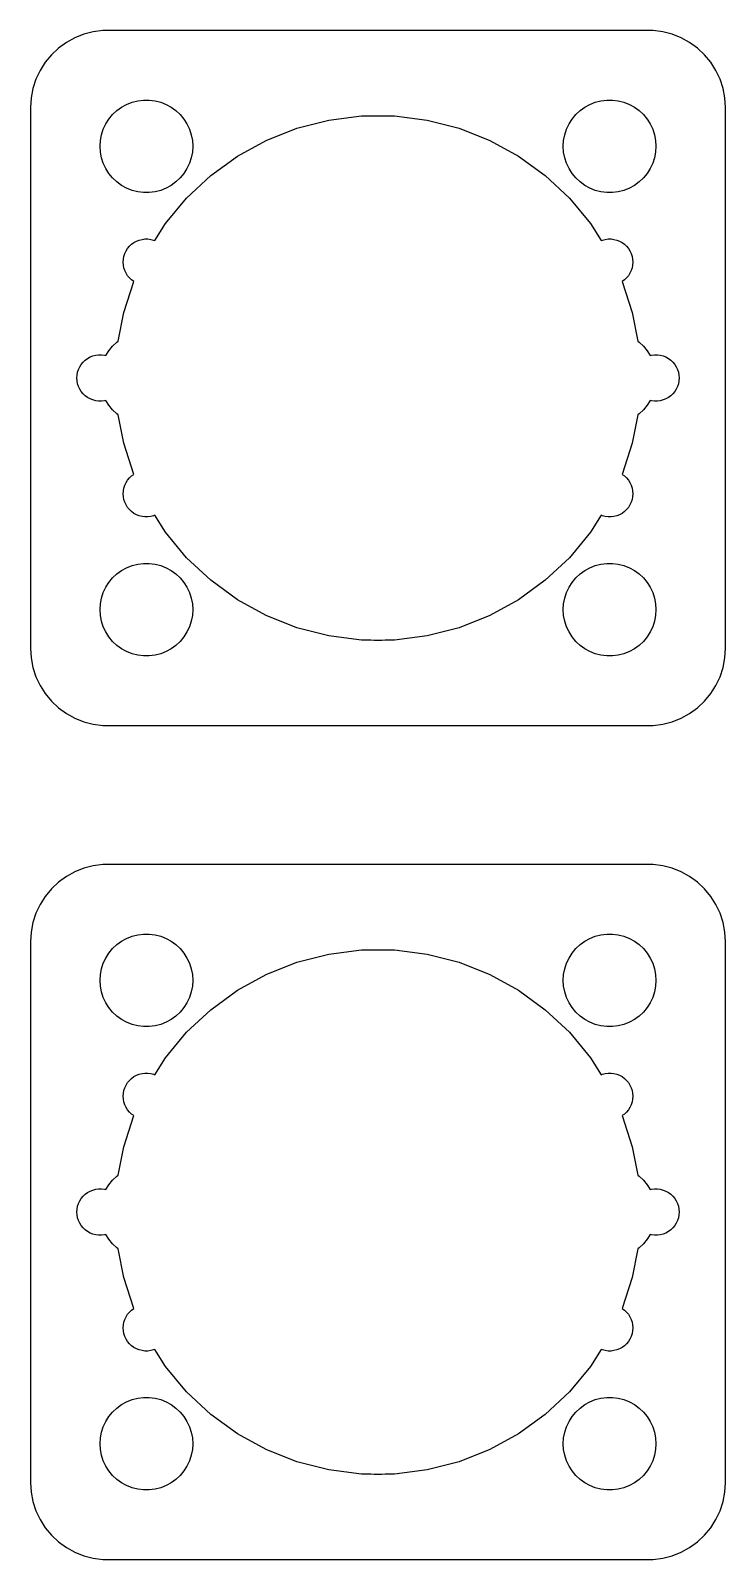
# Model space of a CAD drawing. Header units: metres. Extents: x -22 to 22, y 464 to 724.
# Drawn here: x -22.5 to 22.5, y 463.5 to 562.5 of the extents above; entities that cross this region are included whole.
import ezdxf

# ---------------------------------------------------------------- set-up
doc = ezdxf.new("R2010")
doc.units = ezdxf.units.M

msp = doc.modelspace()

# ---------------------------------------------------------------- linework, layer by layer
for p, q in [((-19.0451, 562.255), (-19.6289, 562.024)), ((-18.4369, 562.411), (-19.0451, 562.255)), ((-17.8139, 562.49), (-18.4369, 562.411)), ((17.8139, 562.49), (-17.8139, 562.49)), ((18.4369, 562.411), (17.8139, 562.49)), ((19.0451, 562.255), (18.4369, 562.411)), ((19.6289, 562.024), (19.0451, 562.255)), ((-20.6871, 561.353), (-21.1448, 560.923)), ((-20.1791, 561.722), (-20.6871, 561.353)), ((-19.6289, 562.024), (-20.1791, 561.722)), ((20.1791, 561.722), (19.6289, 562.024)), ((20.6871, 561.353), (20.1791, 561.722)), ((21.1448, 560.923), (20.6871, 561.353)), ((-21.5451, 560.439), (-21.8815, 559.909)), ((-21.1448, 560.923), (-21.5451, 560.439)), ((21.5451, 560.439), (21.1448, 560.923)), ((21.8815, 559.909), (21.5451, 560.439)), ((-22.1489, 559.341), (-22.3429, 558.743)), ((-21.8815, 559.909), (-22.1489, 559.341)), ((22.1489, 559.341), (21.8815, 559.909)), ((22.3429, 558.743), (22.1489, 559.341)), ((-22.3429, 558.743), (-22.4606, 558.127)), ((22.4606, 558.127), (22.3429, 558.743)), ((-22.4606, 558.127), (-22.5, 557.5)), ((-22.5, 557.5), (-22.5, 522.5)), ((-17.1869, 557.054), (-16.9123, 557.312)), ((-16.9123, 557.312), (-16.6075, 557.533)), ((-16.6075, 557.533), (-16.2773, 557.714)), ((-16.2773, 557.714), (-15.927, 557.853)), ((-15.927, 557.853), (-15.5621, 557.947)), ((-15.5621, 557.947), (-15.1884, 557.994)), ((-15.1884, 557.994), (-14.8116, 557.994)), ((-14.8116, 557.994), (-14.4379, 557.947)), ((-14.4379, 557.947), (-14.0729, 557.853)), ((-14.0729, 557.853), (-13.7227, 557.714)), ((-13.7227, 557.714), (-13.3925, 557.533)), ((-13.3925, 557.533), (-13.0877, 557.312)), ((-13.0877, 557.312), (-12.8131, 557.054)), ((12.8131, 557.054), (13.0877, 557.312)), ((13.0877, 557.312), (13.3925, 557.533)), ((13.3925, 557.533), (13.7227, 557.714)), ((13.7227, 557.714), (14.0729, 557.853)), ((14.0729, 557.853), (14.4379, 557.947)), ((14.4379, 557.947), (14.8116, 557.994)), ((14.8116, 557.994), (15.1884, 557.994)), ((15.1884, 557.994), (15.5621, 557.947)), ((15.5621, 557.947), (15.927, 557.853)), ((15.927, 557.853), (16.2773, 557.714)), ((16.2773, 557.714), (16.6075, 557.533)), ((16.6075, 557.533), (16.9123, 557.312)), ((16.9123, 557.312), (17.1869, 557.054)), ((22.5, 557.5), (22.4606, 558.127)), ((22.5, 522.5), (22.5, 557.5)), ((-17.7893, 556.104), (-17.6289, 556.445)), ((-17.6289, 556.445), (-17.427, 556.763)), ((-17.427, 556.763), (-17.1869, 557.054)), ((-12.8131, 557.054), (-12.5729, 556.763)), ((-12.5729, 556.763), (-12.3711, 556.445)), ((-12.3711, 556.445), (-12.2107, 556.104)), ((-5.25328, 556.168), (-3.18547, 556.699)), ((-3.18547, 556.699), (-1.06743, 556.966)), ((-1.06743, 556.966), (1.06743, 556.966)), ((1.06743, 556.966), (3.18547, 556.699)), ((3.18547, 556.699), (5.25328, 556.168)), ((12.2107, 556.104), (12.3711, 556.445)), ((12.3711, 556.445), (12.5729, 556.763)), ((12.5729, 556.763), (12.8131, 557.054)), ((17.1869, 557.054), (17.427, 556.763)), ((17.427, 556.763), (17.6289, 556.445)), ((17.6289, 556.445), (17.7893, 556.104)), ((-18, 555), (-17.9763, 555.376)), ((-17.9763, 555.376), (-17.9057, 555.746)), ((-17.9057, 555.746), (-17.7893, 556.104)), ((-12.2107, 556.104), (-12.0942, 555.746)), ((-12.0942, 555.746), (-12.0237, 555.376)), ((-12.0237, 555.376), (-12, 555)), ((-9.10905, 554.354), (-7.23824, 555.382)), ((-7.23824, 555.382), (-5.25328, 556.168)), ((5.25328, 556.168), (7.23824, 555.382)), ((7.23824, 555.382), (9.10905, 554.354)), ((12, 555), (12.0237, 555.376)), ((12.0237, 555.376), (12.0942, 555.746)), ((12.0942, 555.746), (12.2107, 556.104)), ((17.7893, 556.104), (17.9057, 555.746)), ((17.9057, 555.746), (17.9763, 555.376)), ((17.9763, 555.376), (18, 555)), ((-17.9763, 554.624), (-18, 555)), ((-17.9057, 554.254), (-17.9763, 554.624)), ((-12.0237, 554.624), (-12.0942, 554.254)), ((-12, 555), (-12.0237, 554.624)), ((-10.8362, 553.099), (-9.10905, 554.354)), ((9.10905, 554.354), (10.8362, 553.099)), ((12.0237, 554.624), (12, 555)), ((12.0942, 554.254), (12.0237, 554.624)), ((17.9763, 554.624), (17.9057, 554.254)), ((18, 555), (17.9763, 554.624)), ((-17.7893, 553.896), (-17.9057, 554.254)), ((-17.6289, 553.555), (-17.7893, 553.896)), ((-17.427, 553.237), (-17.6289, 553.555)), ((-12.3711, 553.555), (-12.5729, 553.237)), ((-12.2107, 553.896), (-12.3711, 553.555)), ((-12.0942, 554.254), (-12.2107, 553.896)), ((12.2107, 553.896), (12.0942, 554.254)), ((12.3711, 553.555), (12.2107, 553.896)), ((12.5729, 553.237), (12.3711, 553.555)), ((17.6289, 553.555), (17.427, 553.237)), ((17.7893, 553.896), (17.6289, 553.555)), ((17.9057, 554.254), (17.7893, 553.896)), ((-17.1869, 552.946), (-17.427, 553.237)), ((-16.9123, 552.688), (-17.1869, 552.946)), ((-16.6075, 552.467), (-16.9123, 552.688)), ((-16.2773, 552.286), (-16.6075, 552.467)), ((-13.3925, 552.467), (-13.7227, 552.286)), ((-13.0877, 552.688), (-13.3925, 552.467)), ((-12.8131, 552.946), (-13.0877, 552.688)), ((-12.5729, 553.237), (-12.8131, 552.946)), ((-12.3925, 551.637), (-10.8362, 553.099)), ((10.8362, 553.099), (12.3925, 551.637)), ((12.8131, 552.946), (12.5729, 553.237)), ((13.0877, 552.688), (12.8131, 552.946)), ((13.3925, 552.467), (13.0877, 552.688)), ((13.7227, 552.286), (13.3925, 552.467)), ((16.6075, 552.467), (16.2773, 552.286)), ((16.9123, 552.688), (16.6075, 552.467)), ((17.1869, 552.946), (16.9123, 552.688)), ((17.427, 553.237), (17.1869, 552.946)), ((-15.927, 552.147), (-16.2773, 552.286)), ((-15.5621, 552.053), (-15.927, 552.147)), ((-15.1884, 552.006), (-15.5621, 552.053)), ((-14.8116, 552.006), (-15.1884, 552.006)), ((-14.4379, 552.053), (-14.8116, 552.006)), ((-14.0729, 552.147), (-14.4379, 552.053)), ((-13.7227, 552.286), (-14.0729, 552.147)), ((-13.7533, 549.992), (-12.3925, 551.637)), ((12.3925, 551.637), (13.7533, 549.992)), ((14.0729, 552.147), (13.7227, 552.286)), ((14.4379, 552.053), (14.0729, 552.147)), ((14.8116, 552.006), (14.4379, 552.053)), ((15.1884, 552.006), (14.8116, 552.006)), ((15.5621, 552.053), (15.1884, 552.006)), ((15.927, 552.147), (15.5621, 552.053)), ((16.2773, 552.286), (15.927, 552.147)), ((-14.4511, 548.893), (-13.7533, 549.992)), ((13.7533, 549.992), (14.4511, 548.893)), ((-16.3145, 548.223), (-16.2135, 548.382)), ((-16.2135, 548.382), (-16.0934, 548.527)), ((-16.0934, 548.527), (-15.9561, 548.656)), ((-15.9561, 548.656), (-15.8037, 548.766)), ((-15.8037, 548.766), (-15.6387, 548.857)), ((-15.6387, 548.857), (-15.4635, 548.927)), ((-15.4635, 548.927), (-15.2811, 548.973)), ((-15.2811, 548.973), (-15.0942, 548.997)), ((-15.0942, 548.997), (-14.9058, 548.997)), ((-14.9058, 548.997), (-14.7189, 548.973)), ((-14.7189, 548.973), (-14.5365, 548.927)), ((-14.5365, 548.927), (-14.4511, 548.893)), ((14.4511, 548.893), (14.5365, 548.927)), ((14.5365, 548.927), (14.7189, 548.973)), ((14.7189, 548.973), (14.9058, 548.997)), ((14.9058, 548.997), (15.0942, 548.997)), ((15.0942, 548.997), (15.2811, 548.973)), ((15.2811, 548.973), (15.4635, 548.927)), ((15.4635, 548.927), (15.6387, 548.857)), ((15.6387, 548.857), (15.8037, 548.766)), ((15.8037, 548.766), (15.9561, 548.656)), ((15.9561, 548.656), (16.0934, 548.527)), ((16.0934, 548.527), (16.2135, 548.382)), ((16.2135, 548.382), (16.3145, 548.223)), ((-16.5, 547.5), (-16.4882, 547.688)), ((-16.4882, 547.312), (-16.5, 547.5)), ((-16.4882, 547.688), (-16.4529, 547.873)), ((-16.4529, 547.873), (-16.3947, 548.052)), ((-16.3947, 548.052), (-16.3145, 548.223)), ((16.3145, 548.223), (16.3947, 548.052)), ((16.3947, 548.052), (16.4529, 547.873)), ((16.4529, 547.873), (16.4882, 547.688)), ((16.4882, 547.688), (16.5, 547.5)), ((16.5, 547.5), (16.4882, 547.312)), ((-16.4529, 547.127), (-16.4882, 547.312)), ((-16.3947, 546.948), (-16.4529, 547.127)), ((-16.3145, 546.777), (-16.3947, 546.948)), ((-16.2135, 546.618), (-16.3145, 546.777)), ((-16.0934, 546.473), (-16.2135, 546.618)), ((-15.9561, 546.344), (-16.0934, 546.473)), ((16.0934, 546.473), (15.9561, 546.344)), ((16.2135, 546.618), (16.0934, 546.473)), ((16.3145, 546.777), (16.2135, 546.618)), ((16.3947, 546.948), (16.3145, 546.777)), ((16.4529, 547.127), (16.3947, 546.948)), ((16.4882, 547.312), (16.4529, 547.127)), ((-16.4659, 544.228), (-15.8122, 546.24)), ((-15.8122, 546.24), (-15.9561, 546.344)), ((15.9561, 546.344), (15.8122, 546.24)), ((15.8122, 546.24), (16.4659, 544.228)), ((-16.8184, 542.38), (-16.4659, 544.228)), ((16.4659, 544.228), (16.8184, 542.38)), ((-18.6387, 541.357), (-18.4635, 541.427)), ((-18.4635, 541.427), (-18.2811, 541.473)), ((-18.2811, 541.473), (-18.0942, 541.497)), ((-18.0942, 541.497), (-17.9058, 541.497)), ((-17.9058, 541.497), (-17.7189, 541.473)), ((-17.7189, 541.473), (-17.6261, 541.45)), ((-17.6261, 541.45), (-17.427, 541.763)), ((-17.427, 541.763), (-17.1869, 542.054)), ((-17.1869, 542.054), (-16.9123, 542.312)), ((-16.9123, 542.312), (-16.8184, 542.38)), ((16.8184, 542.38), (16.9123, 542.312)), ((16.9123, 542.312), (17.1869, 542.054)), ((17.1869, 542.054), (17.427, 541.763)), ((17.427, 541.763), (17.6261, 541.45)), ((17.6261, 541.45), (17.7189, 541.473)), ((17.7189, 541.473), (17.9058, 541.497)), ((17.9058, 541.497), (18.0942, 541.497)), ((18.0942, 541.497), (18.2811, 541.473)), ((18.2811, 541.473), (18.4635, 541.427)), ((18.4635, 541.427), (18.6387, 541.357)), ((-19.4529, 540.373), (-19.3947, 540.552)), ((-19.3947, 540.552), (-19.3145, 540.723)), ((-19.3145, 540.723), (-19.2135, 540.882)), ((-19.2135, 540.882), (-19.0934, 541.027)), ((-19.0934, 541.027), (-18.9561, 541.156)), ((-18.9561, 541.156), (-18.8037, 541.266)), ((-18.8037, 541.266), (-18.6387, 541.357)), ((18.6387, 541.357), (18.8037, 541.266)), ((18.8037, 541.266), (18.9561, 541.156)), ((18.9561, 541.156), (19.0934, 541.027)), ((19.0934, 541.027), (19.2135, 540.882)), ((19.2135, 540.882), (19.3145, 540.723)), ((19.3145, 540.723), (19.3947, 540.552)), ((19.3947, 540.552), (19.4529, 540.373)), ((-19.5, 540), (-19.4882, 540.188)), ((-19.4882, 539.812), (-19.5, 540)), ((-19.4882, 540.188), (-19.4529, 540.373)), ((-19.4529, 539.627), (-19.4882, 539.812)), ((-19.3947, 539.448), (-19.4529, 539.627)), ((-19.3145, 539.277), (-19.3947, 539.448)), ((19.3947, 539.448), (19.3145, 539.277)), ((19.4529, 539.627), (19.3947, 539.448)), ((19.4529, 540.373), (19.4882, 540.188)), ((19.4882, 539.812), (19.4529, 539.627)), ((19.4882, 540.188), (19.5, 540)), ((19.5, 540), (19.4882, 539.812)), ((-19.2135, 539.118), (-19.3145, 539.277)), ((-19.0934, 538.973), (-19.2135, 539.118)), ((-18.9561, 538.844), (-19.0934, 538.973)), ((-18.8037, 538.734), (-18.9561, 538.844)), ((-18.6387, 538.643), (-18.8037, 538.734)), ((-18.4635, 538.573), (-18.6387, 538.643)), ((-18.2811, 538.527), (-18.4635, 538.573)), ((-18.0942, 538.503), (-18.2811, 538.527)), ((-17.9058, 538.503), (-18.0942, 538.503)), ((-17.7189, 538.527), (-17.9058, 538.503)), ((-17.6261, 538.55), (-17.7189, 538.527)), ((-17.427, 538.237), (-17.6261, 538.55)), ((17.6261, 538.55), (17.427, 538.237)), ((17.7189, 538.527), (17.6261, 538.55)), ((17.9058, 538.503), (17.7189, 538.527)), ((18.0942, 538.503), (17.9058, 538.503)), ((18.2811, 538.527), (18.0942, 538.503)), ((18.4635, 538.573), (18.2811, 538.527)), ((18.6387, 538.643), (18.4635, 538.573)), ((18.8037, 538.734), (18.6387, 538.643)), ((18.9561, 538.844), (18.8037, 538.734)), ((19.0934, 538.973), (18.9561, 538.844)), ((19.2135, 539.118), (19.0934, 538.973)), ((19.3145, 539.277), (19.2135, 539.118)), ((-17.1869, 537.946), (-17.427, 538.237)), ((-16.9123, 537.688), (-17.1869, 537.946)), ((-16.8184, 537.62), (-16.9123, 537.688)), ((-16.4659, 535.772), (-16.8184, 537.62)), ((16.8184, 537.62), (16.4659, 535.772)), ((16.9123, 537.688), (16.8184, 537.62)), ((17.1869, 537.946), (16.9123, 537.688)), ((17.427, 538.237), (17.1869, 537.946)), ((-15.8122, 533.76), (-16.4659, 535.772)), ((16.4659, 535.772), (15.8122, 533.76)), ((-16.2135, 533.382), (-16.0934, 533.527)), ((-16.0934, 533.527), (-15.9561, 533.656)), ((-15.9561, 533.656), (-15.8122, 533.76)), ((15.8122, 533.76), (15.9561, 533.656)), ((15.9561, 533.656), (16.0934, 533.527)), ((16.0934, 533.527), (16.2135, 533.382)), ((-16.5, 532.5), (-16.4882, 532.688)), ((-16.4882, 532.688), (-16.4529, 532.873)), ((-16.4529, 532.873), (-16.3947, 533.052)), ((-16.3947, 533.052), (-16.3145, 533.223)), ((-16.3145, 533.223), (-16.2135, 533.382)), ((16.2135, 533.382), (16.3145, 533.223)), ((16.3145, 533.223), (16.3947, 533.052)), ((16.3947, 533.052), (16.4529, 532.873)), ((16.4529, 532.873), (16.4882, 532.688)), ((16.4882, 532.688), (16.5, 532.5)), ((-16.4882, 532.312), (-16.5, 532.5)), ((-16.4529, 532.127), (-16.4882, 532.312)), ((-16.3947, 531.948), (-16.4529, 532.127)), ((-16.3145, 531.777), (-16.3947, 531.948)), ((-16.2135, 531.618), (-16.3145, 531.777)), ((-16.0934, 531.473), (-16.2135, 531.618)), ((16.2135, 531.618), (16.0934, 531.473)), ((16.3145, 531.777), (16.2135, 531.618)), ((16.3947, 531.948), (16.3145, 531.777)), ((16.4529, 532.127), (16.3947, 531.948)), ((16.4882, 532.312), (16.4529, 532.127)), ((16.5, 532.5), (16.4882, 532.312)), ((-15.9561, 531.344), (-16.0934, 531.473)), ((-15.8037, 531.234), (-15.9561, 531.344)), ((-15.6387, 531.143), (-15.8037, 531.234)), ((-15.4635, 531.073), (-15.6387, 531.143)), ((-15.2811, 531.027), (-15.4635, 531.073)), ((-15.0942, 531.003), (-15.2811, 531.027)), ((-14.9058, 531.003), (-15.0942, 531.003)), ((-14.7189, 531.027), (-14.9058, 531.003)), ((-14.5365, 531.073), (-14.7189, 531.027)), ((-14.4511, 531.107), (-14.5365, 531.073)), ((-13.7533, 530.008), (-14.4511, 531.107)), ((14.4511, 531.107), (13.7533, 530.008)), ((14.5365, 531.073), (14.4511, 531.107)), ((14.7189, 531.027), (14.5365, 531.073)), ((14.9058, 531.003), (14.7189, 531.027)), ((15.0942, 531.003), (14.9058, 531.003)), ((15.2811, 531.027), (15.0942, 531.003)), ((15.4635, 531.073), (15.2811, 531.027)), ((15.6387, 531.143), (15.4635, 531.073)), ((15.8037, 531.234), (15.6387, 531.143)), ((15.9561, 531.344), (15.8037, 531.234)), ((16.0934, 531.473), (15.9561, 531.344)), ((-12.3925, 528.363), (-13.7533, 530.008)), ((13.7533, 530.008), (12.3925, 528.363)), ((-16.6075, 527.533), (-16.2773, 527.714)), ((-16.2773, 527.714), (-15.927, 527.853)), ((-15.927, 527.853), (-15.5621, 527.947)), ((-15.5621, 527.947), (-15.1884, 527.994)), ((-15.1884, 527.994), (-14.8116, 527.994)), ((-14.8116, 527.994), (-14.4379, 527.947)), ((-14.4379, 527.947), (-14.0729, 527.853)), ((-14.0729, 527.853), (-13.7227, 527.714)), ((-13.7227, 527.714), (-13.3925, 527.533)), ((-10.8362, 526.901), (-12.3925, 528.363)), ((12.3925, 528.363), (10.8362, 526.901)), ((13.3925, 527.533), (13.7227, 527.714)), ((13.7227, 527.714), (14.0729, 527.853)), ((14.0729, 527.853), (14.4379, 527.947)), ((14.4379, 527.947), (14.8116, 527.994)), ((14.8116, 527.994), (15.1884, 527.994)), ((15.1884, 527.994), (15.5621, 527.947)), ((15.5621, 527.947), (15.927, 527.853)), ((15.927, 527.853), (16.2773, 527.714)), ((16.2773, 527.714), (16.6075, 527.533)), ((-17.6289, 526.445), (-17.427, 526.763)), ((-17.427, 526.763), (-17.1869, 527.054)), ((-17.1869, 527.054), (-16.9123, 527.312)), ((-16.9123, 527.312), (-16.6075, 527.533)), ((-13.3925, 527.533), (-13.0877, 527.312)), ((-13.0877, 527.312), (-12.8131, 527.054)), ((-12.8131, 527.054), (-12.5729, 526.763)), ((-12.5729, 526.763), (-12.3711, 526.445)), ((-9.10905, 525.646), (-10.8362, 526.901)), ((10.8362, 526.901), (9.10905, 525.646)), ((12.3711, 526.445), (12.5729, 526.763)), ((12.5729, 526.763), (12.8131, 527.054)), ((12.8131, 527.054), (13.0877, 527.312)), ((13.0877, 527.312), (13.3925, 527.533)), ((16.6075, 527.533), (16.9123, 527.312)), ((16.9123, 527.312), (17.1869, 527.054)), ((17.1869, 527.054), (17.427, 526.763)), ((17.427, 526.763), (17.6289, 526.445)), ((-17.9763, 525.376), (-17.9057, 525.746)), ((-17.9057, 525.746), (-17.7893, 526.104)), ((-17.7893, 526.104), (-17.6289, 526.445)), ((-12.3711, 526.445), (-12.2107, 526.104)), ((-12.2107, 526.104), (-12.0942, 525.746)), ((-12.0942, 525.746), (-12.0237, 525.376)), ((-7.23824, 524.618), (-9.10905, 525.646)), ((9.10905, 525.646), (7.23824, 524.618)), ((12.0237, 525.376), (12.0942, 525.746)), ((12.0942, 525.746), (12.2107, 526.104)), ((12.2107, 526.104), (12.3711, 526.445)), ((17.6289, 526.445), (17.7893, 526.104)), ((17.7893, 526.104), (17.9057, 525.746)), ((17.9057, 525.746), (17.9763, 525.376)), ((-18, 525), (-17.9763, 525.376)), ((-17.9763, 524.624), (-18, 525)), ((-17.9057, 524.254), (-17.9763, 524.624)), ((-12.0237, 524.624), (-12.0942, 524.254)), ((-12.0237, 525.376), (-12, 525)), ((-12, 525), (-12.0237, 524.624)), ((-5.25328, 523.832), (-7.23824, 524.618)), ((7.23824, 524.618), (5.25328, 523.832)), ((12, 525), (12.0237, 525.376)), ((12.0237, 524.624), (12, 525)), ((12.0942, 524.254), (12.0237, 524.624)), ((17.9763, 524.624), (17.9057, 524.254)), ((17.9763, 525.376), (18, 525)), ((18, 525), (17.9763, 524.624)), ((-17.7893, 523.896), (-17.9057, 524.254)), ((-17.6289, 523.555), (-17.7893, 523.896)), ((-12.2107, 523.896), (-12.3711, 523.555)), ((-12.0942, 524.254), (-12.2107, 523.896)), ((-3.18547, 523.301), (-5.25328, 523.832)), ((5.25328, 523.832), (3.18547, 523.301)), ((12.2107, 523.896), (12.0942, 524.254)), ((12.3711, 523.555), (12.2107, 523.896)), ((17.7893, 523.896), (17.6289, 523.555)), ((17.9057, 524.254), (17.7893, 523.896)), ((-17.427, 523.237), (-17.6289, 523.555)), ((-17.1869, 522.946), (-17.427, 523.237)), ((-16.9123, 522.688), (-17.1869, 522.946)), ((-16.6075, 522.467), (-16.9123, 522.688)), ((-13.0877, 522.688), (-13.3925, 522.467)), ((-12.8131, 522.946), (-13.0877, 522.688)), ((-12.5729, 523.237), (-12.8131, 522.946)), ((-12.3711, 523.555), (-12.5729, 523.237)), ((-1.06743, 523.034), (-3.18547, 523.301)), ((-0.45422, 523.034), (-1.06743, 523.034)), ((-0.25116, 523.008), (-0.45422, 523.034)), ((0.25116, 523.008), (-0.25116, 523.008)), ((0.45422, 523.034), (0.25116, 523.008)), ((1.06743, 523.034), (0.45422, 523.034)), ((3.18547, 523.301), (1.06743, 523.034)), ((12.5729, 523.237), (12.3711, 523.555)), ((12.8131, 522.946), (12.5729, 523.237)), ((13.0877, 522.688), (12.8131, 522.946)), ((13.3925, 522.467), (13.0877, 522.688)), ((16.9123, 522.688), (16.6075, 522.467)), ((17.1869, 522.946), (16.9123, 522.688)), ((17.427, 523.237), (17.1869, 522.946)), ((17.6289, 523.555), (17.427, 523.237)), ((-22.5, 522.5), (-22.4606, 521.873)), ((-22.4606, 521.873), (-22.3429, 521.257)), ((-16.2773, 522.286), (-16.6075, 522.467)), ((-15.927, 522.147), (-16.2773, 522.286)), ((-15.5621, 522.053), (-15.927, 522.147)), ((-15.1884, 522.006), (-15.5621, 522.053)), ((-14.8116, 522.006), (-15.1884, 522.006)), ((-14.4379, 522.053), (-14.8116, 522.006)), ((-14.0729, 522.147), (-14.4379, 522.053)), ((-13.7227, 522.286), (-14.0729, 522.147)), ((-13.3925, 522.467), (-13.7227, 522.286)), ((13.7227, 522.286), (13.3925, 522.467)), ((14.0729, 522.147), (13.7227, 522.286)), ((14.4379, 522.053), (14.0729, 522.147)), ((14.8116, 522.006), (14.4379, 522.053)), ((15.1884, 522.006), (14.8116, 522.006)), ((15.5621, 522.053), (15.1884, 522.006)), ((15.927, 522.147), (15.5621, 522.053)), ((16.2773, 522.286), (15.927, 522.147)), ((16.6075, 522.467), (16.2773, 522.286)), ((22.3429, 521.257), (22.4606, 521.873)), ((22.4606, 521.873), (22.5, 522.5)), ((-22.3429, 521.257), (-22.1489, 520.659)), ((-22.1489, 520.659), (-21.8815, 520.091)), ((21.8815, 520.091), (22.1489, 520.659)), ((22.1489, 520.659), (22.3429, 521.257)), ((-21.8815, 520.091), (-21.5451, 519.561)), ((21.5451, 519.561), (21.8815, 520.091)), ((-21.5451, 519.561), (-21.1448, 519.077)), ((-21.1448, 519.077), (-20.6871, 518.647)), ((20.6871, 518.647), (21.1448, 519.077)), ((21.1448, 519.077), (21.5451, 519.561)), ((-20.6871, 518.647), (-20.1791, 518.278)), ((-20.1791, 518.278), (-19.6289, 517.976)), ((-19.6289, 517.976), (-19.0451, 517.745)), ((-19.0451, 517.745), (-18.4369, 517.589)), ((18.4369, 517.589), (19.0451, 517.745)), ((19.0451, 517.745), (19.6289, 517.976)), ((19.6289, 517.976), (20.1791, 518.278)), ((20.1791, 518.278), (20.6871, 518.647)), ((-18.4369, 517.589), (-17.8139, 517.51)), ((-17.8139, 517.51), (17.8139, 517.51)), ((17.8139, 517.51), (18.4369, 517.589)), ((-19.6289, 508.024), (-20.1791, 507.722)), ((-19.0451, 508.255), (-19.6289, 508.024)), ((-18.4369, 508.411), (-19.0451, 508.255)), ((-17.8139, 508.49), (-18.4369, 508.411)), ((17.8139, 508.49), (-17.8139, 508.49)), ((18.4369, 508.411), (17.8139, 508.49)), ((19.0451, 508.255), (18.4369, 508.411)), ((19.6289, 508.024), (19.0451, 508.255)), ((20.1791, 507.722), (19.6289, 508.024)), ((-21.1448, 506.923), (-21.5451, 506.439)), ((-20.6871, 507.353), (-21.1448, 506.923)), ((-20.1791, 507.722), (-20.6871, 507.353)), ((20.6871, 507.353), (20.1791, 507.722)), ((21.1448, 506.923), (20.6871, 507.353)), ((21.5451, 506.439), (21.1448, 506.923)), ((-21.8815, 505.909), (-22.1489, 505.341)), ((-21.5451, 506.439), (-21.8815, 505.909)), ((21.8815, 505.909), (21.5451, 506.439)), ((22.1489, 505.341), (21.8815, 505.909)), ((-22.1489, 505.341), (-22.3429, 504.743)), ((22.3429, 504.743), (22.1489, 505.341)), ((-22.4606, 504.127), (-22.5, 503.5)), ((-22.3429, 504.743), (-22.4606, 504.127)), ((-16.2773, 503.714), (-15.927, 503.853)), ((-15.927, 503.853), (-15.5621, 503.947)), ((-15.5621, 503.947), (-15.1884, 503.994)), ((-15.1884, 503.994), (-14.8116, 503.994)), ((-14.8116, 503.994), (-14.4379, 503.947)), ((-14.4379, 503.947), (-14.0729, 503.853)), ((-14.0729, 503.853), (-13.7227, 503.714)), ((13.7227, 503.714), (14.0729, 503.853)), ((14.0729, 503.853), (14.4379, 503.947)), ((14.4379, 503.947), (14.8116, 503.994)), ((14.8116, 503.994), (15.1884, 503.994)), ((15.1884, 503.994), (15.5621, 503.947)), ((15.5621, 503.947), (15.927, 503.853)), ((15.927, 503.853), (16.2773, 503.714)), ((22.4606, 504.127), (22.3429, 504.743)), ((22.5, 503.5), (22.4606, 504.127)), ((-22.5, 503.5), (-22.5, 468.5)), ((-17.427, 502.763), (-17.1869, 503.054)), ((-17.1869, 503.054), (-16.9123, 503.312)), ((-16.9123, 503.312), (-16.6075, 503.533)), ((-16.6075, 503.533), (-16.2773, 503.714)), ((-13.7227, 503.714), (-13.3925, 503.533)), ((-13.3925, 503.533), (-13.0877, 503.312)), ((-13.0877, 503.312), (-12.8131, 503.054)), ((-12.8131, 503.054), (-12.5729, 502.763)), ((-3.18547, 502.699), (-1.06743, 502.966)), ((-1.06743, 502.966), (1.06743, 502.966)), ((1.06743, 502.966), (3.18547, 502.699)), ((12.5729, 502.763), (12.8131, 503.054)), ((12.8131, 503.054), (13.0877, 503.312)), ((13.0877, 503.312), (13.3925, 503.533)), ((13.3925, 503.533), (13.7227, 503.714)), ((16.2773, 503.714), (16.6075, 503.533)), ((16.6075, 503.533), (16.9123, 503.312)), ((16.9123, 503.312), (17.1869, 503.054)), ((17.1869, 503.054), (17.427, 502.763)), ((22.5, 468.5), (22.5, 503.5)), ((-17.9057, 501.746), (-17.7893, 502.104)), ((-17.7893, 502.104), (-17.6289, 502.445)), ((-17.6289, 502.445), (-17.427, 502.763)), ((-12.5729, 502.763), (-12.3711, 502.445)), ((-12.3711, 502.445), (-12.2107, 502.104)), ((-12.2107, 502.104), (-12.0942, 501.746)), ((-7.23824, 501.382), (-5.25328, 502.168)), ((-5.25328, 502.168), (-3.18547, 502.699)), ((3.18547, 502.699), (5.25328, 502.168)), ((5.25328, 502.168), (7.23824, 501.382)), ((12.0942, 501.746), (12.2107, 502.104)), ((12.2107, 502.104), (12.3711, 502.445)), ((12.3711, 502.445), (12.5729, 502.763)), ((17.427, 502.763), (17.6289, 502.445)), ((17.6289, 502.445), (17.7893, 502.104)), ((17.7893, 502.104), (17.9057, 501.746)), ((-18, 501), (-17.9763, 501.376)), ((-17.9763, 500.624), (-18, 501)), ((-17.9763, 501.376), (-17.9057, 501.746)), ((-12.0942, 501.746), (-12.0237, 501.376)), ((-12.0237, 501.376), (-12, 501)), ((-12, 501), (-12.0237, 500.624)), ((-9.10905, 500.354), (-7.23824, 501.382)), ((7.23824, 501.382), (9.10905, 500.354)), ((12, 501), (12.0237, 501.376)), ((12.0237, 500.624), (12, 501)), ((12.0237, 501.376), (12.0942, 501.746)), ((17.9057, 501.746), (17.9763, 501.376)), ((17.9763, 501.376), (18, 501)), ((18, 501), (17.9763, 500.624)), ((-17.9057, 500.254), (-17.9763, 500.624)), ((-17.7893, 499.896), (-17.9057, 500.254)), ((-17.6289, 499.555), (-17.7893, 499.896)), ((-12.2107, 499.896), (-12.3711, 499.555)), ((-12.0942, 500.254), (-12.2107, 499.896)), ((-12.0237, 500.624), (-12.0942, 500.254)), ((-10.8362, 499.099), (-9.10905, 500.354)), ((9.10905, 500.354), (10.8362, 499.099)), ((12.0942, 500.254), (12.0237, 500.624)), ((12.2107, 499.896), (12.0942, 500.254)), ((12.3711, 499.555), (12.2107, 499.896)), ((17.7893, 499.896), (17.6289, 499.555)), ((17.9057, 500.254), (17.7893, 499.896)), ((17.9763, 500.624), (17.9057, 500.254)), ((-17.427, 499.237), (-17.6289, 499.555)), ((-17.1869, 498.946), (-17.427, 499.237)), ((-16.9123, 498.688), (-17.1869, 498.946)), ((-12.8131, 498.946), (-13.0877, 498.688)), ((-12.5729, 499.237), (-12.8131, 498.946)), ((-12.3711, 499.555), (-12.5729, 499.237)), ((-12.3925, 497.637), (-10.8362, 499.099)), ((10.8362, 499.099), (12.3925, 497.637)), ((12.5729, 499.237), (12.3711, 499.555)), ((12.8131, 498.946), (12.5729, 499.237)), ((13.0877, 498.688), (12.8131, 498.946)), ((17.1869, 498.946), (16.9123, 498.688)), ((17.427, 499.237), (17.1869, 498.946)), ((17.6289, 499.555), (17.427, 499.237)), ((-16.6075, 498.467), (-16.9123, 498.688)), ((-16.2773, 498.286), (-16.6075, 498.467)), ((-15.927, 498.147), (-16.2773, 498.286)), ((-15.5621, 498.053), (-15.927, 498.147)), ((-15.1884, 498.006), (-15.5621, 498.053)), ((-14.8116, 498.006), (-15.1884, 498.006)), ((-14.4379, 498.053), (-14.8116, 498.006)), ((-14.0729, 498.147), (-14.4379, 498.053)), ((-13.7227, 498.286), (-14.0729, 498.147)), ((-13.3925, 498.467), (-13.7227, 498.286)), ((-13.0877, 498.688), (-13.3925, 498.467)), ((13.3925, 498.467), (13.0877, 498.688)), ((13.7227, 498.286), (13.3925, 498.467)), ((14.0729, 498.147), (13.7227, 498.286)), ((14.4379, 498.053), (14.0729, 498.147)), ((14.8116, 498.006), (14.4379, 498.053)), ((15.1884, 498.006), (14.8116, 498.006)), ((15.5621, 498.053), (15.1884, 498.006)), ((15.927, 498.147), (15.5621, 498.053)), ((16.2773, 498.286), (15.927, 498.147)), ((16.6075, 498.467), (16.2773, 498.286)), ((16.9123, 498.688), (16.6075, 498.467)), ((-13.7533, 495.992), (-12.3925, 497.637)), ((12.3925, 497.637), (13.7533, 495.992)), ((-14.4511, 494.893), (-13.7533, 495.992)), ((13.7533, 495.992), (14.4511, 494.893)), ((-15.6387, 494.857), (-15.4635, 494.927)), ((-15.4635, 494.927), (-15.2811, 494.973)), ((-15.2811, 494.973), (-15.0942, 494.997)), ((-15.0942, 494.997), (-14.9058, 494.997)), ((-14.9058, 494.997), (-14.7189, 494.973)), ((-14.7189, 494.973), (-14.5365, 494.927)), ((-14.5365, 494.927), (-14.4511, 494.893)), ((14.4511, 494.893), (14.5365, 494.927)), ((14.5365, 494.927), (14.7189, 494.973)), ((14.7189, 494.973), (14.9058, 494.997)), ((14.9058, 494.997), (15.0942, 494.997)), ((15.0942, 494.997), (15.2811, 494.973)), ((15.2811, 494.973), (15.4635, 494.927)), ((15.4635, 494.927), (15.6387, 494.857)), ((-16.4529, 493.873), (-16.3947, 494.052)), ((-16.3947, 494.052), (-16.3145, 494.223)), ((-16.3145, 494.223), (-16.2135, 494.382)), ((-16.2135, 494.382), (-16.0934, 494.527)), ((-16.0934, 494.527), (-15.9561, 494.656)), ((-15.9561, 494.656), (-15.8037, 494.766)), ((-15.8037, 494.766), (-15.6387, 494.857)), ((15.6387, 494.857), (15.8037, 494.766)), ((15.8037, 494.766), (15.9561, 494.656)), ((15.9561, 494.656), (16.0934, 494.527)), ((16.0934, 494.527), (16.2135, 494.382)), ((16.2135, 494.382), (16.3145, 494.223)), ((16.3145, 494.223), (16.3947, 494.052)), ((16.3947, 494.052), (16.4529, 493.873)), ((-16.5, 493.5), (-16.4882, 493.688)), ((-16.4882, 493.312), (-16.5, 493.5)), ((-16.4882, 493.688), (-16.4529, 493.873)), ((-16.4529, 493.127), (-16.4882, 493.312)), ((-16.3947, 492.948), (-16.4529, 493.127)), ((-16.3145, 492.777), (-16.3947, 492.948)), ((16.3947, 492.948), (16.3145, 492.777)), ((16.4529, 493.127), (16.3947, 492.948)), ((16.4529, 493.873), (16.4882, 493.688)), ((16.4882, 493.312), (16.4529, 493.127)), ((16.4882, 493.688), (16.5, 493.5)), ((16.5, 493.5), (16.4882, 493.312)), ((-16.4659, 490.228), (-15.8122, 492.24)), ((-16.2135, 492.618), (-16.3145, 492.777)), ((-16.0934, 492.473), (-16.2135, 492.618)), ((-15.9561, 492.344), (-16.0934, 492.473)), ((-15.8122, 492.24), (-15.9561, 492.344)), ((15.9561, 492.344), (15.8122, 492.24)), ((15.8122, 492.24), (16.4659, 490.228)), ((16.0934, 492.473), (15.9561, 492.344)), ((16.2135, 492.618), (16.0934, 492.473)), ((16.3145, 492.777), (16.2135, 492.618)), ((-16.8184, 488.38), (-16.4659, 490.228)), ((16.4659, 490.228), (16.8184, 488.38)), ((-17.427, 487.763), (-17.1869, 488.054)), ((-17.1869, 488.054), (-16.9123, 488.312)), ((-16.9123, 488.312), (-16.8184, 488.38)), ((16.8184, 488.38), (16.9123, 488.312)), ((16.9123, 488.312), (17.1869, 488.054)), ((17.1869, 488.054), (17.427, 487.763)), ((-19.2135, 486.882), (-19.0934, 487.027)), ((-19.0934, 487.027), (-18.9561, 487.156)), ((-18.9561, 487.156), (-18.8037, 487.266)), ((-18.8037, 487.266), (-18.6387, 487.357)), ((-18.6387, 487.357), (-18.4635, 487.427)), ((-18.4635, 487.427), (-18.2811, 487.473)), ((-18.2811, 487.473), (-18.0942, 487.497)), ((-18.0942, 487.497), (-17.9058, 487.497)), ((-17.9058, 487.497), (-17.7189, 487.473)), ((-17.7189, 487.473), (-17.6261, 487.45)), ((-17.6261, 487.45), (-17.427, 487.763)), ((17.427, 487.763), (17.6261, 487.45)), ((17.6261, 487.45), (17.7189, 487.473)), ((17.7189, 487.473), (17.9058, 487.497)), ((17.9058, 487.497), (18.0942, 487.497)), ((18.0942, 487.497), (18.2811, 487.473)), ((18.2811, 487.473), (18.4635, 487.427)), ((18.4635, 487.427), (18.6387, 487.357)), ((18.6387, 487.357), (18.8037, 487.266)), ((18.8037, 487.266), (18.9561, 487.156)), ((18.9561, 487.156), (19.0934, 487.027)), ((19.0934, 487.027), (19.2135, 486.882)), ((-19.5, 486), (-19.4882, 486.188)), ((-19.4882, 485.812), (-19.5, 486)), ((-19.4882, 486.188), (-19.4529, 486.373)), ((-19.4529, 486.373), (-19.3947, 486.552)), ((-19.3947, 486.552), (-19.3145, 486.723)), ((-19.3145, 486.723), (-19.2135, 486.882)), ((19.2135, 486.882), (19.3145, 486.723)), ((19.3145, 486.723), (19.3947, 486.552)), ((19.3947, 486.552), (19.4529, 486.373)), ((19.4529, 486.373), (19.4882, 486.188)), ((19.4882, 486.188), (19.5, 486)), ((19.5, 486), (19.4882, 485.812)), ((-19.4529, 485.627), (-19.4882, 485.812)), ((-19.3947, 485.448), (-19.4529, 485.627)), ((-19.3145, 485.277), (-19.3947, 485.448)), ((-19.2135, 485.118), (-19.3145, 485.277)), ((-19.0934, 484.973), (-19.2135, 485.118)), ((19.2135, 485.118), (19.0934, 484.973)), ((19.3145, 485.277), (19.2135, 485.118)), ((19.3947, 485.448), (19.3145, 485.277)), ((19.4529, 485.627), (19.3947, 485.448)), ((19.4882, 485.812), (19.4529, 485.627)), ((-18.9561, 484.844), (-19.0934, 484.973)), ((-18.8037, 484.734), (-18.9561, 484.844)), ((-18.6387, 484.643), (-18.8037, 484.734)), ((-18.4635, 484.573), (-18.6387, 484.643)), ((-18.2811, 484.527), (-18.4635, 484.573)), ((-18.0942, 484.503), (-18.2811, 484.527)), ((-17.9058, 484.503), (-18.0942, 484.503)), ((-17.7189, 484.527), (-17.9058, 484.503)), ((-17.6261, 484.55), (-17.7189, 484.527)), ((-17.427, 484.237), (-17.6261, 484.55)), ((-17.1869, 483.946), (-17.427, 484.237)), ((17.427, 484.237), (17.1869, 483.946)), ((17.6261, 484.55), (17.427, 484.237)), ((17.7189, 484.527), (17.6261, 484.55)), ((17.9058, 484.503), (17.7189, 484.527)), ((18.0942, 484.503), (17.9058, 484.503)), ((18.2811, 484.527), (18.0942, 484.503)), ((18.4635, 484.573), (18.2811, 484.527)), ((18.6387, 484.643), (18.4635, 484.573)), ((18.8037, 484.734), (18.6387, 484.643)), ((18.9561, 484.844), (18.8037, 484.734)), ((19.0934, 484.973), (18.9561, 484.844)), ((-16.9123, 483.688), (-17.1869, 483.946)), ((-16.8184, 483.62), (-16.9123, 483.688)), ((-16.4659, 481.772), (-16.8184, 483.62)), ((16.8184, 483.62), (16.4659, 481.772)), ((16.9123, 483.688), (16.8184, 483.62)), ((17.1869, 483.946), (16.9123, 483.688)), ((-15.8122, 479.76), (-16.4659, 481.772)), ((16.4659, 481.772), (15.8122, 479.76)), ((-16.3947, 479.052), (-16.3145, 479.223)), ((-16.3145, 479.223), (-16.2135, 479.382)), ((-16.2135, 479.382), (-16.0934, 479.527)), ((-16.0934, 479.527), (-15.9561, 479.656)), ((-15.9561, 479.656), (-15.8122, 479.76)), ((15.8122, 479.76), (15.9561, 479.656)), ((15.9561, 479.656), (16.0934, 479.527)), ((16.0934, 479.527), (16.2135, 479.382)), ((16.2135, 479.382), (16.3145, 479.223)), ((16.3145, 479.223), (16.3947, 479.052)), ((-16.5, 478.5), (-16.4882, 478.688)), ((-16.4882, 478.312), (-16.5, 478.5)), ((-16.4882, 478.688), (-16.4529, 478.873)), ((-16.4529, 478.127), (-16.4882, 478.312)), ((-16.4529, 478.873), (-16.3947, 479.052)), ((-16.3947, 477.948), (-16.4529, 478.127)), ((16.3947, 479.052), (16.4529, 478.873)), ((16.4529, 478.127), (16.3947, 477.948)), ((16.4529, 478.873), (16.4882, 478.688)), ((16.4882, 478.312), (16.4529, 478.127)), ((16.4882, 478.688), (16.5, 478.5)), ((16.5, 478.5), (16.4882, 478.312)), ((-16.3145, 477.777), (-16.3947, 477.948)), ((-16.2135, 477.618), (-16.3145, 477.777)), ((-16.0934, 477.473), (-16.2135, 477.618)), ((-15.9561, 477.344), (-16.0934, 477.473)), ((-15.8037, 477.234), (-15.9561, 477.344)), ((-15.6387, 477.143), (-15.8037, 477.234)), ((-15.4635, 477.073), (-15.6387, 477.143)), ((-14.4511, 477.107), (-14.5365, 477.073)), ((-13.7533, 476.008), (-14.4511, 477.107)), ((14.4511, 477.107), (13.7533, 476.008)), ((14.5365, 477.073), (14.4511, 477.107)), ((15.6387, 477.143), (15.4635, 477.073)), ((15.8037, 477.234), (15.6387, 477.143)), ((15.9561, 477.344), (15.8037, 477.234)), ((16.0934, 477.473), (15.9561, 477.344)), ((16.2135, 477.618), (16.0934, 477.473)), ((16.3145, 477.777), (16.2135, 477.618)), ((16.3947, 477.948), (16.3145, 477.777)), ((-15.2811, 477.027), (-15.4635, 477.073)), ((-15.0942, 477.003), (-15.2811, 477.027)), ((-14.9058, 477.003), (-15.0942, 477.003)), ((-14.7189, 477.027), (-14.9058, 477.003)), ((-14.5365, 477.073), (-14.7189, 477.027)), ((14.7189, 477.027), (14.5365, 477.073)), ((14.9058, 477.003), (14.7189, 477.027)), ((15.0942, 477.003), (14.9058, 477.003)), ((15.2811, 477.027), (15.0942, 477.003)), ((15.4635, 477.073), (15.2811, 477.027)), ((-12.3925, 474.363), (-13.7533, 476.008)), ((13.7533, 476.008), (12.3925, 474.363)), ((-10.8362, 472.901), (-12.3925, 474.363)), ((12.3925, 474.363), (10.8362, 472.901)), ((-17.1869, 473.054), (-16.9123, 473.312)), ((-16.9123, 473.312), (-16.6075, 473.533)), ((-16.6075, 473.533), (-16.2773, 473.714)), ((-16.2773, 473.714), (-15.927, 473.853)), ((-15.927, 473.853), (-15.5621, 473.947)), ((-15.5621, 473.947), (-15.1884, 473.994)), ((-15.1884, 473.994), (-14.8116, 473.994)), ((-14.8116, 473.994), (-14.4379, 473.947)), ((-14.4379, 473.947), (-14.0729, 473.853)), ((-14.0729, 473.853), (-13.7227, 473.714)), ((-13.7227, 473.714), (-13.3925, 473.533)), ((-13.3925, 473.533), (-13.0877, 473.312)), ((-13.0877, 473.312), (-12.8131, 473.054)), ((12.8131, 473.054), (13.0877, 473.312)), ((13.0877, 473.312), (13.3925, 473.533)), ((13.3925, 473.533), (13.7227, 473.714)), ((13.7227, 473.714), (14.0729, 473.853)), ((14.0729, 473.853), (14.4379, 473.947)), ((14.4379, 473.947), (14.8116, 473.994)), ((14.8116, 473.994), (15.1884, 473.994)), ((15.1884, 473.994), (15.5621, 473.947)), ((15.5621, 473.947), (15.927, 473.853)), ((15.927, 473.853), (16.2773, 473.714)), ((16.2773, 473.714), (16.6075, 473.533)), ((16.6075, 473.533), (16.9123, 473.312)), ((16.9123, 473.312), (17.1869, 473.054)), ((-17.7893, 472.104), (-17.6289, 472.445)), ((-17.6289, 472.445), (-17.427, 472.763)), ((-17.427, 472.763), (-17.1869, 473.054)), ((-12.8131, 473.054), (-12.5729, 472.763)), ((-12.5729, 472.763), (-12.3711, 472.445)), ((-12.3711, 472.445), (-12.2107, 472.104)), ((-9.10905, 471.646), (-10.8362, 472.901)), ((10.8362, 472.901), (9.10905, 471.646)), ((12.2107, 472.104), (12.3711, 472.445)), ((12.3711, 472.445), (12.5729, 472.763)), ((12.5729, 472.763), (12.8131, 473.054)), ((17.1869, 473.054), (17.427, 472.763)), ((17.427, 472.763), (17.6289, 472.445)), ((17.6289, 472.445), (17.7893, 472.104)), ((-18, 471), (-17.9763, 471.376)), ((-17.9763, 471.376), (-17.9057, 471.746)), ((-17.9057, 471.746), (-17.7893, 472.104)), ((-12.2107, 472.104), (-12.0942, 471.746)), ((-12.0942, 471.746), (-12.0237, 471.376)), ((-12.0237, 471.376), (-12, 471)), ((-7.23824, 470.618), (-9.10905, 471.646)), ((9.10905, 471.646), (7.23824, 470.618)), ((12, 471), (12.0237, 471.376)), ((12.0237, 471.376), (12.0942, 471.746)), ((12.0942, 471.746), (12.2107, 472.104)), ((17.7893, 472.104), (17.9057, 471.746)), ((17.9057, 471.746), (17.9763, 471.376)), ((17.9763, 471.376), (18, 471)), ((-17.9763, 470.624), (-18, 471)), ((-17.9057, 470.254), (-17.9763, 470.624)), ((-17.7893, 469.896), (-17.9057, 470.254)), ((-12.0942, 470.254), (-12.2107, 469.896)), ((-12.0237, 470.624), (-12.0942, 470.254)), ((-12, 471), (-12.0237, 470.624)), ((-5.25328, 469.832), (-7.23824, 470.618)), ((7.23824, 470.618), (5.25328, 469.832)), ((12.0237, 470.624), (12, 471)), ((12.0942, 470.254), (12.0237, 470.624)), ((12.2107, 469.896), (12.0942, 470.254)), ((17.9057, 470.254), (17.7893, 469.896)), ((17.9763, 470.624), (17.9057, 470.254)), ((18, 471), (17.9763, 470.624)), ((-17.6289, 469.555), (-17.7893, 469.896)), ((-17.427, 469.237), (-17.6289, 469.555)), ((-17.1869, 468.946), (-17.427, 469.237)), ((-12.5729, 469.237), (-12.8131, 468.946)), ((-12.3711, 469.555), (-12.5729, 469.237)), ((-12.2107, 469.896), (-12.3711, 469.555)), ((-3.18547, 469.301), (-5.25328, 469.832)), ((-1.06743, 469.034), (-3.18547, 469.301)), ((3.18547, 469.301), (1.06743, 469.034)), ((5.25328, 469.832), (3.18547, 469.301)), ((12.3711, 469.555), (12.2107, 469.896)), ((12.5729, 469.237), (12.3711, 469.555)), ((12.8131, 468.946), (12.5729, 469.237)), ((17.427, 469.237), (17.1869, 468.946)), ((17.6289, 469.555), (17.427, 469.237)), ((17.7893, 469.896), (17.6289, 469.555)), ((-22.5, 468.5), (-22.4606, 467.873)), ((-16.9123, 468.688), (-17.1869, 468.946)), ((-16.6075, 468.467), (-16.9123, 468.688)), ((-16.2773, 468.286), (-16.6075, 468.467)), ((-15.927, 468.147), (-16.2773, 468.286)), ((-13.7227, 468.286), (-14.0729, 468.147)), ((-13.3925, 468.467), (-13.7227, 468.286)), ((-13.0877, 468.688), (-13.3925, 468.467)), ((-12.8131, 468.946), (-13.0877, 468.688)), ((-0.45422, 469.034), (-1.06743, 469.034)), ((-0.25116, 469.008), (-0.45422, 469.034)), ((0.25116, 469.008), (-0.25116, 469.008)), ((0.45422, 469.034), (0.25116, 469.008)), ((1.06743, 469.034), (0.45422, 469.034)), ((13.0877, 468.688), (12.8131, 468.946)), ((13.3925, 468.467), (13.0877, 468.688)), ((13.7227, 468.286), (13.3925, 468.467)), ((14.0729, 468.147), (13.7227, 468.286)), ((16.2773, 468.286), (15.927, 468.147)), ((16.6075, 468.467), (16.2773, 468.286)), ((16.9123, 468.688), (16.6075, 468.467)), ((17.1869, 468.946), (16.9123, 468.688)), ((22.4606, 467.873), (22.5, 468.5)), ((-22.4606, 467.873), (-22.3429, 467.257)), ((-22.3429, 467.257), (-22.1489, 466.659)), ((-15.5621, 468.053), (-15.927, 468.147)), ((-15.1884, 468.006), (-15.5621, 468.053)), ((-14.8116, 468.006), (-15.1884, 468.006)), ((-14.4379, 468.053), (-14.8116, 468.006)), ((-14.0729, 468.147), (-14.4379, 468.053)), ((14.4379, 468.053), (14.0729, 468.147)), ((14.8116, 468.006), (14.4379, 468.053)), ((15.1884, 468.006), (14.8116, 468.006)), ((15.5621, 468.053), (15.1884, 468.006)), ((15.927, 468.147), (15.5621, 468.053)), ((22.1489, 466.659), (22.3429, 467.257)), ((22.3429, 467.257), (22.4606, 467.873)), ((-22.1489, 466.659), (-21.8815, 466.091)), ((21.8815, 466.091), (22.1489, 466.659)), ((-21.8815, 466.091), (-21.5451, 465.561)), ((-21.5451, 465.561), (-21.1448, 465.077)), ((21.1448, 465.077), (21.5451, 465.561)), ((21.5451, 465.561), (21.8815, 466.091)), ((-21.1448, 465.077), (-20.6871, 464.647)), ((-20.6871, 464.647), (-20.1791, 464.278)), ((-20.1791, 464.278), (-19.6289, 463.976)), ((19.6289, 463.976), (20.1791, 464.278)), ((20.1791, 464.278), (20.6871, 464.647)), ((20.6871, 464.647), (21.1448, 465.077)), ((-19.6289, 463.976), (-19.0451, 463.745)), ((-19.0451, 463.745), (-18.4369, 463.589)), ((-18.4369, 463.589), (-17.8139, 463.51)), ((-17.8139, 463.51), (17.8139, 463.51)), ((17.8139, 463.51), (18.4369, 463.589)), ((18.4369, 463.589), (19.0451, 463.745)), ((19.0451, 463.745), (19.6289, 463.976))]:
    msp.add_line(p, q)

doc.saveas('drawing.dxf')
